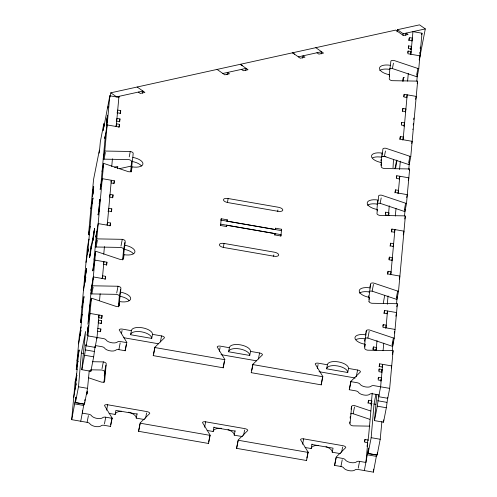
<?xml version="1.0" encoding="UTF-8"?>
<svg xmlns="http://www.w3.org/2000/svg" width="497" height="497" viewBox="0 0 497 497"><rect width="100%" height="100%" fill="white"/><g stroke="black" fill="none" stroke-linecap="round" stroke-linejoin="round"><path stroke-width="0.75" d="M92.399 196.731L93.703 186.835L92.399 196.731L93.181 192.681M98.139 214.859L98.903 211.02L99.953 199.347L98.139 214.859L98.928 210.803M107.6 115.453L106.818 119.51M381.913 421.499L380.211 439.261L377.148 455.028L368.097 453.45L368.588 448.058L367.538 453.463L376.589 455.041L373.402 472.15L357.989 469.466A3.063 1.348 11 0 0 355.063 469.87A6.132 2.696 11 0 1 349.211 470.678A6.132 2.696 11 0 1 343.682 467.894A3.063 1.348 11 0 0 340.923 466.497L334.556 465.391L336.134 457.283A3.063 1.348 11 0 1 336.295 456.923L345.775 447.555A3.063 1.348 11 0 0 342.887 445.685L303.661 438.863A3.063 1.348 11 0 0 300.523 439.683L308.034 452.009A3.063 1.348 11 0 1 308.121 452.413L306.55 460.52L236.553 448.344L238.125 440.236A3.063 1.348 11 0 1 238.287 439.876L247.773 430.508A3.063 1.348 11 0 0 244.878 428.638L205.652 421.81A3.063 1.348 11 0 0 202.515 422.636L210.026 434.956A3.063 1.348 11 0 1 210.119 435.366L208.541 443.473L138.545 431.297L140.117 423.189A3.063 1.348 11 0 1 140.278 422.823L149.765 413.461A3.063 1.348 11 0 0 146.87 411.584L107.65 404.763A3.063 1.348 11 0 0 104.507 405.583L112.018 417.909A3.063 1.348 11 0 1 112.111 418.319L110.533 426.42L104.171 425.314A3.063 1.348 11 0 0 101.705 425.438L100.332 426.283A6.132 2.696 11 0 1 90.653 424.6L89.472 423.307A3.063 1.348 11 0 0 87.105 422.344L71.692 419.667L75.115 382L76.693 373.893M77.122 369.582A3.069 1.348 11 0 1 76.258 369.488L79.39 335.077L80.961 326.97A3.069 1.348 11 0 1 81.179 327.014M81.688 321.161L81.396 322.665A3.069 1.348 11 0 1 80.526 322.572L87.385 247.239L88.957 239.132A3.081 1.354 11 0 1 89.174 239.175M89.392 234.826A3.075 1.354 11 0 1 88.522 234.727L93.542 179.56L99.717 148.479L100.338 141.676L103.836 123.66L103.214 130.463L109.812 95.791L118.864 97.362M75.308 389.095L78.632 352.603M80.166 335.755L83.484 299.256M85.018 282.414L86.043 271.182M87.571 254.34L92.461 200.602M71.692 419.667L75.923 397.153L75.432 402.539L84.484 404.117L87.547 388.35L89.249 370.588M95.076 346.707L93.672 356.827L90.864 371.278L81.812 369.7L85.565 331.511L81.365 353.131L78.495 386.778L75.432 402.539M90.765 250.917L89.59 257.67L91.255 245.524L91.131 246.872M93.038 239.206L92.914 240.554L94.579 228.409L93.405 235.162M81.812 369.7L84.62 355.249L86.161 344.458L86.037 345.806L95.089 347.378L97.014 337.469L99.058 315.011L98.636 317.173M87.714 329.405L87.186 335.357L88.509 325.119L87.714 329.405L88.503 325.349L88.373 326.753M91.752 285.042L87.907 324.243L90.007 313.433L102.071 315.533L101.829 318.229L98.81 317.707M93.287 268.2L96.604 231.701M100.692 186.779L105.581 133.041M88.429 321.54L89.814 306.338L91.386 298.231A3.069 1.348 11 0 1 92.243 298.436L116.18 306.456A3.063 1.348 11 0 0 119.323 305.636L119.69 301.592A10.729 4.715 11 0 0 130.68 298.709A10.729 4.715 11 0 0 120.547 292.155L120.914 288.117A3.063 1.348 11 0 0 118.019 286.241L93.393 285.812A3.069 1.348 11 0 1 92.529 285.719L90.951 293.826A3.069 1.348 11 0 0 91.821 293.92L116.447 294.348A3.063 1.348 11 0 1 119.342 296.224L118.367 306.885M93.125 279.134L93.324 276.941L105.395 279.034L105.637 276.344L102.624 275.816L102.071 278.668M86.037 345.806L87.963 335.897L91.386 298.231M92.529 285.719L95.66 251.308A3.069 1.348 11 0 1 96.517 251.519L120.448 259.533A3.063 1.348 11 0 0 123.591 258.713L123.958 254.669A10.729 4.715 11 0 0 134.948 251.793A10.729 4.715 11 0 0 124.815 245.238L125.182 241.194A3.063 1.348 11 0 0 122.293 239.324L97.667 238.895A3.063 1.348 11 0 1 96.797 238.802L95.225 246.91A3.063 1.348 11 0 0 96.089 247.003L120.715 247.431A3.063 1.348 11 0 1 123.61 249.301L122.641 259.962M96.797 238.802L103.649 163.47A3.081 1.354 11 0 1 104.513 163.675L128.443 171.695A3.063 1.348 11 0 0 131.512 171.111L131.953 166.83A10.729 4.715 11 0 0 142.943 163.948A10.729 4.715 11 0 0 132.811 157.4L133.177 153.356A3.063 1.348 11 0 0 130.282 151.479L105.656 151.057A3.069 1.348 11 0 1 104.792 150.958L103.214 159.065A3.069 1.348 11 0 0 104.084 159.158L128.711 159.587A3.063 1.348 11 0 1 131.606 161.463L130.705 171.366M104.792 150.958L109.812 95.791M82.521 410.851L82.316 413.131L88.677 414.237A3.063 1.348 11 0 1 91.05 415.206L92.225 416.492A6.132 2.696 11 0 0 101.904 418.176L103.277 417.331A3.063 1.348 11 0 1 105.749 417.207L112.111 418.319M80.744 421.239L83.925 404.129L74.873 402.551M84.484 404.117L84.627 402.576M84.763 401.036L84.906 399.495M90.864 371.278L91.001 369.749M95.089 347.378L95.207 346.03M99.53 300.598L100.145 293.826M103.755 254.178L104.445 246.593M111.738 166.476L112.434 158.804M102.376 278.513L103.91 261.664L103.631 263.106M107.234 225.172L111.322 180.249L111.036 181.722M116.211 126.511L118.957 96.356L118.69 97.704M97.803 328.48L100.848 329.008L100.599 331.704L97.586 331.182M98.151 322.429L98.586 320.174L101.605 320.702L101.357 323.398L98.313 322.864M93.529 265.504L92.759 270.902L94.859 260.093L106.93 262.192L106.681 264.889L103.668 264.361M107.048 224.687L107.476 222.476L110.496 222.998L110.247 225.694L98.182 223.594L95.834 237.1L96.362 234.398M108.11 211.703L108.762 208.324L111.782 208.852L111.539 211.542L108.52 211.02M109.601 196.613L110.03 194.402L113.049 194.923L112.807 197.62L109.787 197.098M100.941 184.089L100.17 189.481L102.27 178.678L114.335 180.778L114.093 183.468L111.073 182.946M116.012 126.095L116.453 123.815L119.473 124.343L119.23 127.033L107.159 124.94L104.811 138.439L105.339 135.737M116.553 120.436L116.95 118.41L119.963 118.932L119.721 121.628L116.702 121.1M117.124 113.099L117.702 110.098L120.721 110.62L120.479 113.316L117.46 112.794M105.954 365.127L104.643 371.886L104.277 375.925L105.066 371.874L103.941 382.659M120.547 292.155L118.901 305.643L119.69 301.592M124.815 245.238L123.169 258.726L123.958 254.669M131.065 172.005L132.811 157.4M275.524 228.21L275.4 229.558L227.129 221.159L227.253 219.811L221.215 218.761L220.606 225.501L226.638 226.545L226.762 225.203L275.034 233.596L274.909 234.944L280.948 235.994L281.557 229.26L275.524 228.21L275.239 229.682M349.658 423.363L349.789 421.897M350.137 418.058L350.286 416.449M370.706 410.988L354.752 405.645A3.063 1.348 11 0 0 351.615 406.465L350.018 423.984A3.063 1.348 11 0 0 352.913 425.854L369.843 426.153M364.525 341.228L364.661 339.668M368.513 297.399L368.656 295.796M380.919 161.034L381.062 159.512M364.549 345.539L366.308 330.803A3.063 1.348 11 0 1 369.445 329.977L393.382 337.997A3.069 1.348 11 0 0 394.239 338.208L392.667 346.31A3.069 1.348 11 0 1 391.81 346.105L367.873 338.084A3.063 1.348 11 0 0 364.991 338.451M368.917 297.566L370.576 283.88A3.063 1.348 11 0 1 373.719 283.06L397.65 291.08A3.069 1.348 11 0 0 398.513 291.285L396.935 299.393A3.069 1.348 11 0 1 396.078 299.188L372.141 291.167A3.063 1.348 11 0 0 369.004 291.988M376.956 209.218L377.726 200.769M380.969 165.079L381.069 164.029M381.162 163.022L381.808 155.872M381.92 154.635L382.056 153.175M389.163 75.097L390.909 61.044A3.063 1.348 11 0 1 393.978 60.46L417.909 68.48A3.081 1.354 11 0 0 418.766 68.685L417.194 76.793A3.081 1.354 11 0 1 416.337 76.588L392.4 68.567A3.063 1.348 11 0 0 389.331 69.151M365.941 334.848A10.729 4.715 11 0 0 354.951 337.724A10.729 4.715 11 0 0 365.084 344.278L364.711 348.322A3.063 1.348 11 0 0 367.606 350.192L392.232 350.621A3.069 1.348 11 0 1 393.102 350.714L389.673 388.381L387.747 398.29L378.695 396.712L378.82 395.363L377.279 406.161L374.471 420.611L383.522 422.189L386.331 407.739L387.741 397.619M368.985 301.399L369.352 297.361A10.729 4.715 11 0 1 359.219 290.807A10.729 4.715 11 0 1 370.209 287.925M376.999 204.149A3.063 1.348 11 0 1 380.137 203.329L404.073 211.343A3.075 1.354 11 0 0 404.931 211.554L406.503 203.447A3.075 1.354 11 0 1 405.645 203.236L381.715 195.222A3.063 1.348 11 0 0 378.646 195.806L378.205 200.086A10.729 4.715 11 0 0 367.215 202.962A10.729 4.715 11 0 0 377.347 209.517L376.981 213.561A3.063 1.348 11 0 0 379.87 215.431L404.496 215.86A3.069 1.348 11 0 1 405.366 215.953L398.513 291.285M390.468 65.324A10.729 4.715 11 0 0 379.478 68.207A10.729 4.715 11 0 0 389.611 74.755L389.244 78.799A3.063 1.348 11 0 0 392.139 80.676L416.759 81.104A3.069 1.348 11 0 1 417.629 81.197L410.777 156.524L409.199 164.631A3.075 1.354 11 0 1 408.341 164.426L384.405 156.406A3.063 1.348 11 0 0 381.522 156.772M368.724 440.137L364.953 439.485L364.711 442.181L367.724 442.703L365.929 462.471L359.561 461.359A3.063 1.348 11 0 0 356.635 461.763A6.132 2.696 11 0 1 350.783 462.57A6.132 2.696 11 0 1 345.26 459.787A3.063 1.348 11 0 0 342.495 458.396L336.134 457.283M370.955 403.819L371.539 400.818L368.519 400.29L368.277 402.986L372.048 403.645M375.819 350.422L376.391 347.471L373.377 346.949L373.129 349.646L376.148 350.168M388.076 215.717L388.654 212.716L385.641 212.188L385.392 214.884L389.163 215.543M371.539 400.818L372.234 393.177M376.391 347.471L377.018 340.6M388.654 212.716L389.281 205.839M393.512 159.382L393.021 167.787M376.428 350.161L376.67 347.465L376.111 350.348M388.691 215.4L388.934 212.704L388.374 215.586M364.351 470.578L367.538 453.463M394.997 168.576L396.625 160.096M403.129 81.297L403.471 77.513M375.912 394.351L374.03 404.042L371.16 437.689L368.097 453.45M383.305 303.176L384.703 295.243M395.569 168.415L396.973 160.481M374.471 420.611L376.832 394.686M410.547 54.571L411.131 51.57L408.112 51.048L407.869 53.738L419.94 55.838L419.201 59.64M410.944 49.781L411.603 46.407L408.584 45.879L408.341 48.576L411.354 49.097M380.944 380.528L381.466 377.826L378.422 377.298L378.18 379.994L381.193 380.516M381.615 372.514L382.199 369.513L379.18 368.985L378.931 371.681L381.982 372.21M391.325 367.948L391.717 365.922L379.652 363.823L379.404 366.519L382.423 367.041M385.647 328.157L386.231 325.156L383.218 324.628L382.97 327.324L395.04 329.424M395.854 316.26L396.575 312.576L384.504 310.476L384.256 313.172L387.275 313.7M390.518 274.76L391.089 271.809L388.07 271.287L387.828 273.984L399.892 276.077M391.853 260.366L392.375 257.663L389.356 257.135L389.114 259.832L392.133 260.353M393.071 246.686L393.643 243.735L390.623 243.213L390.381 245.903L393.4 246.431M403.266 234.845L403.98 231.161L391.916 229.061L391.667 231.757L394.686 232.279M397.917 193.395L398.495 190.394L395.482 189.866L395.233 192.563L407.304 194.662L406.745 197.545M408.279 180.703L408.838 177.82L396.768 175.721L396.525 178.411L399.538 178.939M402.769 140.055L403.353 137.048L400.333 136.526L400.091 139.222L412.156 141.322L411.74 143.484M404.049 125.94L404.639 122.902L401.619 122.374L401.377 125.07L404.396 125.598M405.322 111.98L405.906 108.973L402.887 108.452L402.645 111.148L405.664 111.67M415.672 99.35L416.244 96.399L404.179 94.3L403.931 96.996L406.95 97.524M383.075 350.689L383.759 343.166M387.293 304.276L388.058 295.932M395.326 216.027L396.016 208.442M399.563 169.514L400.321 161.171M407.602 81.123L408.298 73.475M380.745 381.18L380.876 379.776M403.918 126.207L404.055 124.71M410.876 49.756L411.069 47.65M385.989 327.846L387.523 311.004L386.964 313.887M390.841 274.506L394.929 229.583L394.357 232.534M398.252 193.091L399.787 176.242L399.228 179.125M403.104 139.744L407.192 94.828L406.621 97.772M410.889 54.266L412.945 31.634L421.996 33.206L418.766 68.685M373.402 472.15L373.676 469.156M377.148 455.028L377.36 452.717M383.522 422.189L383.734 419.903M392.263 350.758L393.065 341.924M396.556 303.574L397.178 296.746M404.515 216.089L405.136 209.256M408.751 169.57L409.509 161.227M416.797 81.166L417.492 73.525M413.231 124.958L413.38 123.287M413.721 119.547L413.858 118.05M420.189 48.464L420.319 47.06M394.239 338.208L397.37 303.797A3.069 1.348 11 0 0 396.5 303.704L371.88 303.276A3.063 1.348 11 0 1 368.985 301.399M406.503 203.447L409.634 169.036A3.069 1.348 11 0 0 408.77 168.943L384.144 168.514A3.063 1.348 11 0 1 381.249 166.638L381.615 162.6A10.729 4.715 11 0 1 371.483 156.046A10.729 4.715 11 0 1 382.473 153.163L382.914 148.883A3.063 1.348 11 0 1 385.983 148.299L409.919 156.319A3.075 1.354 11 0 0 410.777 156.524M419.81 52.489L419.692 53.278M412.79 129.413L412.839 129.04M410.41 53.049L410.261 53.788M96.747 338.824L97.014 337.469M99.071 153.206L99.661 150.193M104.333 126.145L104.625 124.629M107.861 107.967L108.153 106.451M109.918 97.362L110.806 92.815L395.705 30.093L403.421 35.504L408.068 34.479L406.136 33.131L405.701 35.38M92.908 191.115L93.697 187.065M106.321 124.94L107.11 120.889M90.889 208.709L92.989 197.899L92.218 203.292M88.522 234.727L90.094 226.626A3.075 1.354 11 0 0 90.311 226.657M104.084 159.158L105.395 152.405M103.649 163.47L102.078 171.577A3.081 1.354 11 0 1 102.724 171.72M87.82 251.644L88.342 248.941L86 262.447M84.465 279.289L86.565 268.479L85.795 273.878M99.158 203.627L99.947 199.577M90.081 252.277L94.455 229.757M89.715 256.322L94.088 233.801M85.26 279.718L85.788 277.015L83.44 290.521M81.912 307.363L84.012 296.554L83.241 301.952M120.137 113.627L120.721 110.62M119.379 121.933L119.963 118.932M80.526 322.572L82.098 314.464A3.069 1.348 11 0 0 82.322 314.495M118.889 127.344L119.473 124.343M96.089 247.003L97.4 240.244M94.082 259.415L95.66 251.308M80.408 333.058L80.93 330.356L78.588 343.862M77.054 360.71L79.153 349.9L78.383 355.293M93.324 276.941L90.982 290.441L91.504 287.738M76.258 369.488L77.83 361.381A3.069 1.348 11 0 0 78.271 361.443M91.821 293.92L93.132 287.167M113.763 183.722L114.335 180.778M76.333 377.869L76.855 375.167L76.084 380.565M117.41 168.471L117.808 166.445L114.484 167.178M75.556 386.405L76.078 383.703L73.736 397.202M112.477 197.874L113.049 194.923M87.205 335.015L87.994 330.965M111.21 211.797L111.782 208.852M109.924 225.949L110.496 222.998M106.346 265.193L106.93 262.192M105.06 279.345L105.637 276.344M129.232 156.884L130.282 151.479M142.509 93.237L142.931 91.075L116.584 96.872L110.806 92.815M86.795 394.202L87.379 391.195L87.13 393.891L86.379 393.761M101.487 318.54L102.071 315.533M131.488 164.724L131.227 166.079L119.485 168.663M101.021 323.702L101.605 320.702M131.165 170.881L131.953 166.83M100.319 331.71L100.848 329.008M120.976 246.077L122.293 239.324M87.105 422.344L88.416 415.591M123.61 249.301L124.921 242.548M102.009 368.662L103.326 361.903L92.548 361.717M116.708 293L118.019 286.241M119.342 296.224L120.653 289.465M106.6 410.168L107.65 404.763M121.498 333.456L122.082 330.449M104.432 423.966L105.749 417.207M95.436 345.577L101.798 346.682A3.063 1.348 11 0 1 104.171 347.645L105.352 348.937A6.132 2.696 11 0 0 115.031 350.621L116.397 349.776A3.063 1.348 11 0 1 118.87 349.652L120.181 342.899M110.707 424.662L112.018 417.909M126.306 344.346L125.138 350.354A3.063 1.348 11 0 1 125.232 350.758L118.87 349.652M125.232 350.758L126.803 342.65A3.063 1.348 11 0 0 126.716 342.247L119.205 329.921A3.063 1.348 11 0 1 122.343 329.101L131.394 330.673A10.729 4.715 11 0 1 142.384 327.796A10.729 4.715 11 0 1 152.517 334.351L161.568 335.922A3.063 1.348 11 0 1 164.464 337.798L154.977 347.161A3.063 1.348 11 0 0 154.815 347.527L153.244 355.635L223.24 367.811L224.812 359.704A3.063 1.348 11 0 0 224.725 359.294L217.214 346.974A3.063 1.348 11 0 1 220.351 346.148L229.403 347.726A10.729 4.715 11 0 1 240.393 344.843A10.729 4.715 11 0 1 250.519 351.398L259.571 352.969A3.063 1.348 11 0 1 262.466 354.846L252.985 364.208A3.063 1.348 11 0 0 252.824 364.574L251.246 372.682L321.242 384.858L322.82 376.751A3.063 1.348 11 0 0 322.727 376.341L315.216 364.021A3.063 1.348 11 0 1 318.36 363.195L327.411 364.773A10.729 4.715 11 0 1 338.395 361.891A10.729 4.715 11 0 1 348.527 368.445L357.579 370.023A3.063 1.348 11 0 1 360.474 371.893L350.988 381.261A3.057 1.342 11 0 0 350.826 381.621L349.254 389.729L355.616 390.835A3.063 1.348 11 0 1 358.38 392.232A6.132 2.696 11 0 0 363.903 395.016A6.132 2.696 11 0 0 369.756 394.208A3.063 1.348 11 0 1 372.688 393.804L379.049 394.91M109.091 413.392L115.124 414.442L115.913 410.392L137.029 414.063L136.246 418.12L144.54 419.561M152.517 334.351L151.728 338.401L130.605 334.729L131.394 330.673M140.017 424.177L138.706 430.93A3.063 1.348 11 0 0 138.545 431.297M153.666 353.92L154.977 347.161M145.559 418.344L146.609 412.939M160.401 341.93L161.568 335.922M227.067 74.705L227.508 72.456L229.434 73.811L224.787 74.83L217.071 69.418M245.68 70.524L246.096 68.362L240.318 64.306L242.244 65.66M220.929 220.233L221.215 218.761M220.444 225.613L220.724 224.172L281.066 234.671L280.786 236.106M227.377 202.577L228.166 198.52L278.45 207.268A4.597 2.019 11 0 1 282.793 210.082A4.597 2.019 11 0 1 278.084 211.312L227.8 202.565A4.597 2.019 11 0 1 223.457 199.757A4.597 2.019 11 0 1 228.166 198.52M226.967 221.283L227.253 219.811M226.477 226.675L226.762 225.203M223.29 247.494L224.079 243.443L274.363 252.19A4.597 2.019 11 0 1 278.705 254.998A4.597 2.019 11 0 1 273.996 256.235L223.712 247.487A4.597 2.019 11 0 1 219.37 244.679A4.597 2.019 11 0 1 224.079 243.443M204.602 427.215L205.652 421.81M219.357 351.255L220.09 347.502M208.715 441.715L209.877 435.707M224.315 361.394L223.147 367.401A3.063 1.348 11 0 1 223.24 367.811M207.1 430.445L213.132 431.495L213.921 427.439A10.729 4.715 11 0 1 214.002 427.022M250.519 351.398L249.736 355.448L228.614 351.777L229.403 347.726M302.567 58.087L303.008 55.832L304.934 57.186L300.287 58.211L292.578 52.8L294.504 54.154M277.668 211.324L277.929 209.97M242.548 436.608L234.249 435.167L235.038 431.116A10.729 4.715 11 0 0 235.038 430.682M274.748 235.075L275.034 233.596M273.574 256.241L273.841 254.893M238.026 441.224L236.715 447.977A3.063 1.348 11 0 0 236.553 448.344M251.817 370.215L252.985 364.208M281.271 230.732L281.557 229.26M243.567 435.391L244.617 429.986M258.409 358.977L259.571 352.969M321.18 53.9L321.602 51.738L298.355 56.857M302.611 444.262L303.661 438.863M317.31 368.6L318.092 364.549M306.866 458.01L308.034 452.009M321.298 383.696L322.466 377.695M305.102 447.493L311.141 448.542L311.923 444.486A10.729 4.715 11 0 1 312.004 444.069M348.527 368.445L347.738 372.502L326.622 368.824L327.411 364.773M397.028 31.87L397.445 29.708L419.53 24.85L425.308 28.907L419.275 59.963M389.35 76.109L389.611 74.761M392.4 68.567L393.45 63.162M402.949 35.212L403.229 33.771L397.445 29.708M382.473 153.163L381.69 157.22A10.729 4.715 11 0 0 372.651 157.816M381.093 165.302L381.354 163.948M384.405 156.406L385.455 151.001M408.758 40.574L409.193 38.319M378.205 200.086L377.416 204.137A10.729 4.715 11 0 0 367.488 205.28M408.292 47.383L408.584 45.879M377.086 210.871L377.347 209.517M407.82 52.545L408.112 51.048M402.558 81.123L403.216 77.743L404.378 77.489M380.137 203.329L381.187 197.924M411.783 41.04L412.355 38.095L409.342 37.567L409.093 40.263L412.112 40.791M340.557 453.662L332.257 452.214L333.046 448.164L311.923 444.486M410.336 54.353L410.659 52.701M403.738 96.555L404.179 94.3M402.309 111.452L402.887 108.452M336.034 458.271L334.717 465.03A3.063 1.348 11 0 0 334.556 465.391M349.677 388.014L350.988 381.261M401.334 123.877L401.619 122.374M369.998 286.887L370.433 284.632M385.38 213.542L385.641 212.188M399.781 139.377L400.333 136.526M368.96 299.387L369.352 297.361M421.704 34.715L421.996 33.206M372.141 291.167L373.458 284.408M341.569 452.438L342.619 447.033M356.268 376.776L357.579 370.023M351.087 409.168L351.615 406.465M365.519 334.854L365.786 333.506M366.016 332.307L366.308 330.803M396.333 177.969L396.768 175.721M416.598 75.233L417.909 68.48M340.923 466.497L342.234 459.744M364.556 346.981L365.084 344.278M394.898 192.873L395.482 189.866M417.194 83.446L417.629 81.197M350.596 413.92A3.063 1.348 11 0 1 353.174 413.746L354.491 406.993M367.873 338.084L369.184 331.331M391.338 232.006L391.916 229.061M390.052 246.158L390.623 243.213M388.927 259.347L389.356 257.135M408.602 163.072L409.919 156.319M372.949 349.161L373.377 346.949M387.498 274.232L388.07 271.287M409.342 170.539L409.634 169.036M383.92 313.483L384.504 310.476M404.334 209.995L405.645 203.242M367.966 403.142L368.519 400.29M382.926 326.131L383.218 324.628M404.775 218.997L405.235 216.63M358.25 468.118L359.561 461.359M370.979 405.13L371.818 400.812L368.494 437.304L367.376 443.069M364.518 441.734L364.953 439.485M379.068 366.823L379.652 363.823M378.919 370.34L379.18 368.985M378.161 378.646L378.422 377.298M382.106 367.227L382.665 364.344L380.621 386.809L378.695 396.712M399.321 279.028L399.762 276.754M367.01 446.387L367.333 444.728M381.398 372.296L381.721 370.644M396.339 297.833L397.65 291.08M396.786 306.798L397.37 303.797M394.338 333.027L394.643 331.449M392.071 344.756L393.382 337.997M392.363 354.516L393.102 350.714M222.855 73.481L246.096 68.362L248.028 69.717L243.381 70.736L241.449 69.387M403.229 33.771L425.308 28.907M381.286 156.406L385.908 156.48M90.976 369.824L101.748 370.01A3.063 1.348 11 0 1 104.643 371.886M221.09 220.128L281.432 230.627M123.784 337.73L158.481 343.769M221.041 354.647L256.489 360.816M319.043 371.7L355.249 377.993M87.963 335.897L103.376 338.575A3.063 1.348 11 0 1 105.743 339.538L106.923 340.83A6.132 2.696 11 0 0 116.602 342.514L117.975 341.669A3.063 1.348 11 0 1 120.442 341.545L126.803 342.65M154.815 347.527L224.812 359.704M252.824 364.574L322.82 376.751M350.826 381.621L357.194 382.727A3.063 1.348 11 0 1 359.952 384.125A6.132 2.696 11 0 0 365.481 386.908A6.132 2.696 11 0 0 371.334 386.101A3.063 1.348 11 0 1 374.26 385.697L389.673 388.381M85.111 349.863L94.163 351.435M377.77 400.768L386.821 402.346M81.365 353.131L83.906 353.516M374.03 404.042L375.819 404.297M84.62 355.249L93.672 356.827M377.279 406.161L386.331 407.739M78.495 386.778L87.547 388.35M371.16 437.689L380.211 439.261M213.921 427.439L235.038 431.116M74.749 403.899L83.8 405.477M367.413 454.811L376.465 456.389M140.117 423.189L210.119 435.366M238.125 440.236L308.121 452.413M353.174 413.746L369.799 419.319M88.429 377.745L101.487 382.118A3.063 1.348 11 0 0 104.625 381.298L106.221 363.779A3.063 1.348 11 0 0 103.326 361.903M315.819 47.681L323.528 53.092L318.881 54.117L316.949 52.763M137.147 87.018L144.894 92.417L140.247 93.442L138.315 92.088M132.022 161.45A10.729 4.715 11 0 1 141.44 165.955M379.751 70.518A10.729 4.715 11 0 1 389.679 69.381M130.605 334.729A10.729 4.715 11 0 1 141.595 331.847A10.729 4.715 11 0 1 151.728 338.401M153.244 355.635A3.063 1.348 11 0 1 153.399 355.268M228.614 351.777A10.729 4.715 11 0 1 239.604 348.9A10.729 4.715 11 0 1 249.736 355.448M251.246 372.682A3.063 1.348 11 0 1 251.407 372.315M321.155 384.448A3.063 1.348 11 0 1 321.242 384.858M326.622 368.824A10.729 4.715 11 0 1 337.612 365.947A10.729 4.715 11 0 1 347.738 372.502M349.254 389.729A3.057 1.342 11 0 1 349.416 389.368M124.026 249.289A10.729 4.715 11 0 1 133.445 253.793M119.758 296.212A10.729 4.715 11 0 1 129.17 300.716M356.119 339.501A10.729 4.715 11 0 1 365.152 338.898M359.499 293.118A10.729 4.715 11 0 1 369.42 291.981M87.385 247.239A3.081 1.354 11 0 1 87.814 247.332M354.715 377.888A3.063 1.348 11 0 1 354.454 377.596M75.115 382A3.069 1.348 11 0 1 75.339 382.044M79.39 335.077A3.069 1.348 11 0 1 79.824 335.171M208.454 443.063A3.063 1.348 11 0 1 208.541 443.473M306.456 460.11A3.063 1.348 11 0 1 306.55 460.52M110.52 426.221A3.063 1.348 11 0 1 110.533 426.42M311.141 448.542A10.729 4.715 11 0 1 318.21 445.318M325.982 446.673A10.729 4.715 11 0 1 332.257 452.214M213.132 431.495A10.729 4.715 11 0 1 221.519 428.308M227.98 429.619A10.729 4.715 11 0 1 234.249 435.167M115.124 414.442A10.729 4.715 11 0 1 121.535 411.23M128.686 412.156A10.729 4.715 11 0 1 129.972 412.572M130.612 412.814A10.729 4.715 11 0 1 136.246 418.12M137.029 413.634A10.729 4.715 11 0 1 137.029 414.063M106.302 125.12L107.619 115.273L106.302 125.12"/></g></svg>
